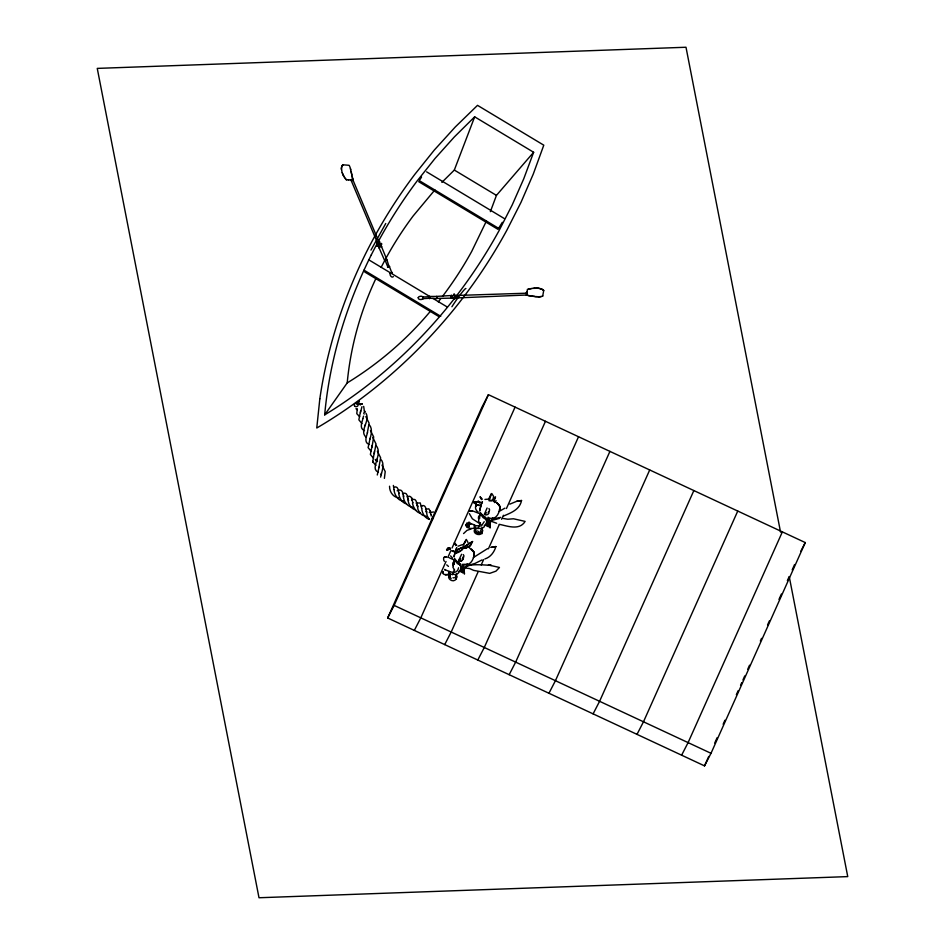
<?xml version="1.0" encoding="UTF-8"?>
<svg xmlns="http://www.w3.org/2000/svg" width="945" height="945" viewBox="0 0 945 945"><rect width="100%" height="100%" fill="white"/><g stroke="black" fill="none" stroke-linecap="round" stroke-linejoin="round"><path stroke-width="1.42" d="M479.54 517.246L479.611 516.62M423.017 298.667L423.088 297.58M429.845 297.923L429.798 297.061M429.337 298.23L436.72 298.561L436.992 296.765M451.249 296.352L451.273 297.179M457.415 297.073L457.25 295.513M464.527 548.254L464.089 547.675L464.503 548.324M479.658 510.666L480.828 505.811A9.686 4.725 16.6 0 1 480.981 505.563L479.706 510.761M341.428 168.304L342.043 172.403M463.286 544.509L466.287 539.654M360.246 405.062L360.305 403.834M360.647 410.791L358.852 419.816L361.947 423.608M364.51 412.162L363.683 406.385M365.998 413.308C370.523 420.986 358.982 430.707 365.928 437.039M365.845 416.615L369.093 423.124L367.321 433.058M369.826 439.472L369.873 438.468M372.176 445.414L370.381 454.462L373.488 458.242M376.783 459.258C376.417 463.605 372.472 469.641 378.248 472.216M377.374 451.237L380.622 457.746L378.851 467.669M381.402 473.102L380.658 477.119M456.47 579.096L456.128 576.852M467.196 563.811L464.255 569.528L458.656 571.654M492.829 517.73L489.888 523.447L484.301 525.574M418.233 297.628C418.635 295.844 423.254 295.631 423.017 297.628M418.233 297.592C417.572 300.108 422.923 300.085 423.006 298.325M429.821 298.195L429.774 297.391M437.015 297.64L436.637 298.36M451.285 295.974L451.521 298.171M457.38 297.451L456.671 295.218M453.966 562.7L454.037 563.952M487.065 521.758L483.887 527.204L481.631 528.538L474.402 528.066L474.177 524.853L470.527 523.435L470.917 524.05L468.992 522.03L468.614 522.868L469.866 524.286L467.397 523.849L467.137 522.845L467.373 524.818C470.22 524.794 468.791 524.983 469.181 524.983M466.759 523.4L466.109 524.617L466.948 525.751L468.826 526.082L468.519 526.708L468.85 525.999M454.58 298.313A713.865 602.071 27.3 0 1 451.001 302.872C415.623 347.004 373.074 385.489 324.667 414.879C329.722 359.171 346.366 304.881 371.279 254.914M324.667 414.879L347.205 382.914C350.607 346.602 360.517 310.929 376.157 277.972M341.417 168.056L341.617 167.171M341.499 167.737L341.393 169.557M467.031 524.416L469.039 525.054M369.66 439.638C370.83 436.684 373.216 428.534 369.093 424.624M362.904 418.729C361.864 422.722 359.183 428.404 364.463 430.684M367.51 432.55C366.565 436.519 363.719 442.154 368.963 444.481M379.039 467.184L377.268 474.992M374.267 453.659L376.004 443.902L372.732 437.37M448.71 572.764L449.052 571.394L449.962 571.949M542.773 295.927L542.737 296.116A13.49 11.824 7.2 0 1 541.556 296.423L541.213 296.576A13.348 11.647 11 0 1 539.89 296.765M542.702 296.033L543.729 290.458A7.206 6.332 3.3 0 0 542.312 289.406L539.382 288.473M448.875 571.843L448.757 574.147L456.364 574.513L458.479 572.977L461.42 567.827M474.508 525.774L474.933 525.184L475.607 525.869M443.004 573.603L444.244 574.489L448.261 574.619C448.261 573.202 449.737 576.533 449.914 573.615M461.42 550.285L463.605 547.037L457.711 549.506A66.859 30.748 62.8 0 1 455.951 552.919C460.782 553.215 469.417 542.335 457.876 549.73A66.859 30.748 62.8 0 0 456.116 553.144M472.181 542.276A66.859 30.748 62.8 0 0 470.421 545.69C464.775 549.801 461.975 547.805 467.74 544.556C483.214 535.472 456.754 549.588 466.464 547.722M429.266 297.12L429.479 296.458L436.838 296.435M429.762 298.077L429.538 298.738M451.344 296.092L451.45 295.395M452.088 297.521L451.887 298.36L451.45 297.746M463.074 556.924L462.53 558.802M527.097 291.403A8.363 6.674 38.9 0 1 526.058 293.422L526.117 293.316A8.363 6.674 38.9 0 0 527.156 291.284L527.263 290.859A8.351 6.769 36.4 0 0 527.381 289.383L528.184 289.158M361.97 406.693L360.447 412.552M369.672 440.476L368.101 447.623L371.22 451.367M481.974 533.736L481.997 531.397M475.193 528.692L475.937 531.952M491.908 493.644L493.692 496.515L492.605 500.448M488.53 511.682L488.163 512.733M443.087 572.824L443.205 572.079M377.587 243.054L350.985 180.022L351.587 179.361L352.627 179.255L379.134 242.428M385.17 260.395L387.97 267.352M362.845 418.434L363.601 416.119M365.337 424.707L364.924 425.699M475.559 527.546L475.264 528.586L474.189 528.385M456.73 547.757L456.187 549.541M482.399 501.819L481.962 503.165M384.379 478.383L385.217 471.602L381.993 465.117M341.558 167.289L341.783 166.627M464.397 543.635L465.519 540.918M460.628 558.649L460.298 559.499M486.273 512.58L485.954 513.383M357.281 408.795L356.773 413.662L359.691 416.721M456.648 547.935L455.986 549.482A11.021 5.375 16.6 0 0 455.773 549.848L455.124 551.726L455.974 550.002M493.881 501.547L495.534 496.869L493.219 500.543M490.372 211.645L496.444 195.379L533.641 152.275L474.673 116.826L454.309 136.978L435.043 158.453L417.005 181.121A691.397 583.124 27.3 0 0 371.279 254.914M533.641 152.275L523.731 178.841L512.178 205.018L499.054 230.639A713.865 602.071 27.3 0 1 457.238 294.864M469.275 524.451L469.228 524.652M429.715 298.266L422.923 298.644M451.403 295.809L451.899 295.631M451.993 298.207L452.029 295.702M457.262 297.604L456.86 298.147M526.849 293.434L527.145 294.982L456.872 297.923M441.858 182.397L454.321 170.065L474.673 116.826M473.953 501.972C476.292 501.937 476.197 504.264 474.201 502.527M466.452 566.303L466.759 565.5M492.085 520.234L492.404 519.431M474.579 525.621L481.407 525.987L484.218 521.699M463.05 559.357L463.948 555.873L463.31 554.609M488.695 513.289L489.593 509.792L488.943 508.528M488.577 499.279L491.317 493.503M341.736 166.745L341.995 166.107A7.206 6.58 47.7 0 1 342.917 164.678L342.87 164.796A7.206 6.58 47.7 0 0 341.948 166.214M452.301 574.808L454.321 569.953M477.934 528.739L480.462 522.668M491.057 547.379L495.901 546.564C494.306 552.022 490.538 557.255 484.891 558.932M509.804 504.157L516.702 501.311L521.545 500.496C519.833 509.52 511.127 512.828 503.72 515.935M443.311 571.501L443.016 572.068M454.321 560.125L452.915 567.248L454.663 570.201M479.954 514.056L478.548 521.179L480.296 524.132M486.415 221.035L471.744 251.346A509.816 429.975 27.3 0 1 442.496 296.387M387.663 617.971L481.926 407.224L488.411 394.667L805.27 542.572L711.006 753.307L704.521 765.875L387.663 617.971L394.136 605.402L488.411 394.667M446.028 561.472L420.808 617.853L414.323 630.409M447.824 557.456L450.836 550.734M452.029 548.053L515.072 407.106M478.205 571.63L451.19 632.04L444.705 644.596M481.218 564.921L483.616 559.546M488.423 548.809L499.232 524.652M501.63 519.278L503.425 515.249M506.437 508.54L545.466 421.293M578.541 436.732L484.277 647.479L477.792 660.035M609.927 451.379L515.651 662.126L509.178 674.683M649.711 469.948L555.436 680.695L548.951 693.252M693.854 490.561L599.591 701.308L593.106 713.865M737.75 511.056L643.486 721.791L637.001 734.359M782.365 531.87L688.09 742.616L681.617 755.185M704.521 765.875L708.726 756.472M714.727 743.053L717.125 737.679M723.138 724.26L724.933 720.232M736.344 694.729L738.139 690.701M740.549 685.338L741.742 682.644M742.947 679.963L744.743 675.935M747.755 669.225L749.55 665.197M760.359 641.041L761.564 638.347M767.564 624.928L769.372 620.9M778.975 599.425L781.373 594.051M787.374 580.632L789.181 576.604M792.182 569.894L794.58 564.519M450.056 549.057L448.556 548.608L447.162 549.588L448.556 547.769L450.292 548.372M492.558 500.543L488.967 500.72L491.152 494.849M350.311 168.399L350.241 167.915A13.348 11.966 40.4 0 0 349.827 166.781L349.674 166.414A13.49 12.214 43.9 0 0 349.13 165.304L342.87 164.796M350.666 169.816L350.465 168.659L351.587 173.809M348.563 179.869L348.032 179.822A8.351 6.65 20.6 0 0 346.354 179.822L346.413 179.704M353.028 180.247C348.929 180.353 353.997 181.381 352.851 179.349M448.497 574.005L448.757 574.784L448.509 573.969M481.501 504.122L480.792 505.658L481.418 503.779A11.021 5.375 16.6 0 1 481.619 503.425L482.434 501.594M502.327 222.311L497.98 229.34L418.718 181.7M800.734 551.36L805.27 542.572M463.015 559.44L460.971 560.987L458.986 561.023M488.612 513.442C488.411 515.521 482.34 515.143 484.88 513.95M458.916 560.893L459.235 560.031M455.395 576.143L456.789 573.544M482.434 527.475L480.332 531.373A1.63 1.158 25.6 0 1 480.107 531.586M370.96 250.094L385.737 223.504M458.573 567.768C457.274 575.517 448.816 571.56 444.882 569.504L445.343 570.142L444.847 569.457M537.256 288.308L538.237 288.225L534.327 288.343M538.166 296.789L539.146 296.695L537.965 296.789M543.729 290.458L543.67 290.576A7.206 6.332 3.3 0 0 542.253 289.513M463.57 533.571L466.936 530.405L471.142 528.928M421.553 177.058L419.273 180.637L498.523 228.277M443.17 572.221L443.099 572.859M474.862 529.212C471.567 533.736 481.43 537.185 482.127 531.87M475.914 529.035L475.477 530.736L476.197 531.964M449.997 574.123L449.395 576.485L451.19 578.541M450.269 575.103L450.103 577.454M482.104 532.259L482.777 530.677L481.808 528.349M455.809 579.568L456.411 577.147M381.308 246.917L380.54 246.361L378.921 247.472L384.875 261.044M391.844 272.845L389.423 266.584M422.604 297.037L429.491 296.695M436.519 296.411L451.793 295.49M453.836 295.312L454.569 296.34L454.132 298.077M454.061 295.312L454.805 297.167L453.907 298.077M477.886 504.665C474.071 504.831 475.217 510.749 478.064 511.871M476.221 505.268L475.63 503.083L476.008 504.323L474.024 502.693M430.778 310.81C407.118 339.208 378.732 363.648 347.205 382.914M494.459 502.586L496.101 500.637M434.865 189.933L413.142 215.98A493.762 416.438 27.3 0 0 381.154 267.364M466.357 524.664L466.7 526.507L468.649 527.369M389.175 266.939L386.954 259.946L385.572 260.088M389.494 266.797L388.785 267.163M391.714 272.975L392.033 272.361L390.368 272.857M393.415 276.684C391.407 278.751 388.714 273.66 390.687 272.751M444.256 557.16L446.524 556.948C443.347 555.967 442.886 559.511 444.386 561.342M474.012 501.748L475.867 502.397L477.709 501.724L479.883 502.894M455.738 578.907L457.132 576.84L456.163 574.43M499.054 511.446L504.937 508.15M473.41 557.526L487.608 548.584M475.937 502.303L476.587 501.913L474.189 501.689M480.627 532.803L479.221 533.157M481.3 532.885L477.579 532.85M450.056 574.631C445.816 577.324 451.71 582.592 455.065 580.159M460.617 550.51L455.951 552.919M480.284 514.458L479.186 515.911L479.694 518.415M454.651 560.539L453.541 561.98L454.061 564.484M453.907 561.684L452.761 563.173L453.293 565.736M458.03 546.222L461.739 544.852L464.113 545.1M352.024 179.928L352.627 179.255M385.3 260.229L386.162 259.875M388.36 266.596L387.544 267.364M482.044 559.924L474.969 563.444L467.362 565.736L466.417 564.602M466.298 547.498L469.275 545.974M448.934 549.151L447.67 549.895L448.899 548.478L450.281 548.951M480.308 515.238L478.442 516.998L478.513 518.876M460.971 560.987L462.294 560.456M436.72 298.407L451.864 298.136M527.074 295.005L526.802 294.308M393.711 487.431C397.68 485.187 398.554 490.136 398.707 492.947M422.273 505.752L421.281 506.095C424.648 503.968 426.408 507.878 426.065 510.713M402.476 493.762C407.071 491.258 407.72 496.692 407.897 499.054M407.011 496.893C412.162 494.129 411.973 500.519 412.847 502.941M411.547 500.011C417.217 497.011 416.308 504.465 417.891 506.792M416.083 503.153L420.241 502.929L421.647 508.221M425.522 509.284L428.829 508.812L430.341 511.399M351.8 180.011L350.985 180.022M466.795 525.916L467.208 527.404L469.889 528.42L474.189 528.397M484.939 499.421L489.746 499.019M528.432 289.194L529.873 288.768L528.964 289.064M491.955 520.376L499.621 518.356M500.602 517.364L492.203 519.242M397.16 490.821C402.027 487.844 403.231 493.16 403.657 496.822M429.278 512.58L433.578 511.989M541.284 296.47L541.154 296.494A13.348 11.647 11 0 1 539.949 296.647L539.489 296.789M529.85 288.875L531.35 288.52M445.497 574.997L448.048 574.548M388.797 266.443L389.6 266.407M391.336 272.479L391.939 272.538M521.545 500.496L516.702 501.311M491.223 547.356L495.901 546.564M530.688 288.721L532.543 288.367M532.744 288.461L533.464 288.284M469.937 511.103L473.256 511.127L478.914 513.395M469.901 511.08L472.157 510.879M534.232 288.343L535.803 288.19M533.393 288.39L534.291 288.237M539.76 296.671L539.075 296.801M485.045 514.127L484.431 514.068L487.112 507.997M459.412 560.196L458.786 560.149L461.609 554.254M492.038 500.035C495.145 501.771 501.689 504.807 499.586 509.757L499.87 507.642C499.444 511.777 497.814 516.773 493.503 518.332L488.978 518.25M432.326 517.765L433.365 517.73M489.545 500.437L491.672 500.661M527.026 293.186L457.12 295.454M390.687 273.388L390.084 273.4M536.228 288.284L537.327 288.201M452.242 550.734L453.411 550.758M538.036 296.671L535.768 296.671M536.925 296.635L535.118 296.624M468.732 526.755L466.924 526.011M538.166 288.343L538.839 288.284M463.333 564.319L467.869 564.401C472.181 562.854 473.799 557.845 474.225 553.711L473.941 555.825L474.343 552.648L469.346 547.722M535.189 296.517L531.456 296.175M485.187 517.73L485.99 519.053M534.74 296.47L528.29 295.549M485.21 517.565L486.616 519.325M348.091 179.704L348.611 179.763A8.363 6.509 18.8 0 1 351.339 180.507M538.804 288.39L540.056 288.497M479.635 505.185L477.686 504.902L479.363 505.646M454.002 551.254L452.041 550.97L453.718 551.715M503.342 518.498L507.772 519.23L513.489 518.77L525.125 521.404C519.431 530.736 507.63 526.046 499.291 524.31M475.051 501.618C477.757 501.429 476.469 504.524 474.933 502.433M449.631 547.734L449.123 548.348L450.47 549.139M530.677 295.927L527.676 295.407M468.661 525.999L466.783 525.101M398.66 497.885C393.014 497.212 389.411 491.624 389.541 486.226M403.302 500.992C397.432 501.11 393.746 492.782 394.183 489.711M412.599 507.205C407.011 506.603 403.196 501.098 403.397 495.688L403.468 496.101M426.313 516.513L422.38 515.096L420.064 513.17L418.044 509.78L417.17 504.913L417.796 506.012M527.735 295.289L526.223 295.029L527.322 295.183M540.434 288.603L542.052 289.264M478.501 533.275L476.67 532.543M474.555 502.409L475.937 502.882M450.222 548.478L448.367 547.828L446.56 549.766L447.245 550.273L448.32 548.856L449.785 549.423M450.056 548.667L448.32 548.053L446.938 549.647L447.41 550.155L448.391 548.773L449.903 549.352M406.61 503.827C401.601 503.39 398.317 495.629 398.92 493.089M415.705 510.005C410.851 508.717 407.921 503.732 408.004 498.889M420.348 513.123C415.268 512.934 411.547 503.047 412.776 502.468M429.621 519.348C424.577 518.651 421.529 511.67 421.836 508.469M480.851 524.357L472.358 518.793L469.358 513.631M449.088 557.715L455.584 560.621M473.965 502.787L475.701 503.496L474.555 503.071M485.836 517.647L483.45 516.631L480.143 512.284M460.191 563.716L457.805 562.712L454.498 558.365M480.615 502.267L478.005 501.074L480.036 502.811M394.136 605.402L711.006 753.307M483.391 516.431L485.541 517.482M482.375 515.521L480.603 514.068M456.742 561.59L454.958 560.137M429.479 296.458L429.739 297.167M422.698 298.939L422.533 298.277M459.613 563.397L456.258 560.881M496.657 523.27L491.223 521.238M454.321 170.065L496.444 195.379M426.608 171.836L504.606 218.732M368.833 259.863L430.483 296.919M432.999 298.431L446.831 306.759M364.014 270.164L440.748 316.303M364.723 271.983L438.941 316.61M357.423 409.835L355.934 408.736M375.992 465.318L372.885 461.999M379.465 241.766L376.996 242.924M431.605 518.911L432.562 519.608M377.291 461.455L376.571 460.735C378.13 455.785 379.855 449.832 376.004 445.39M375.224 459.471L377.504 461.644M446.713 564.862L448.473 566.409M482.482 515.179L481.903 514.553M452.431 557.952L450.6 555.908M483.344 516.407L481.288 513.856M456.695 545.218L454.368 542.808L455.833 545.655M458.986 563.657L460.345 565.122M346.354 179.822L343.862 176.29M370.475 430.495L373.688 436.968L371.976 447.162M485.742 519.348L483.072 517.565L479.883 513.371M345.752 179.137L345.173 178.416M488.128 517.175L489.581 518.97L490.254 522.55L490.089 528.019L489.238 523.211M466.31 539.418L468.047 542.584M429.313 519.431L427.187 515.828L426.455 511.741M454.238 559.44L457.439 563.645C461.207 564.141 461.632 569.28 461.184 572.197L462.164 564.2M470.421 545.69L470.256 545.466A66.859 30.748 62.8 0 0 472.027 542.052M482.34 499.137L480.013 496.739L481.477 499.574M364.475 410.756L365.313 411.973M380.622 459.246C385.406 463.156 381.367 473.185 381.201 474.756M344.134 176.928L343.165 174.99M408.134 499.681L408.606 500.496M343.661 176.148L342.574 173.656M363.624 412.989L364.191 414.087M485.671 519.254L486.84 521.888L486.829 526.117L487.809 518.12M426.585 512.143L426.325 511.54M398.613 492.688L398.979 493.538M342.846 174.518L342.539 173.573M431.215 514.978L431.156 516.053M451.923 295.442L452.053 296.151M381.437 246.444L386.954 259.946M342.232 172.711L342.492 173.679M426.573 511.788L426.419 511.186L426.478 512.178M430.92 514.588L430.318 510.926M394.041 489.628L393.368 485.435M374.409 451.344L372.803 461.739M372.673 461.314L373.015 462.424M351.859 174.683L352.721 179.101M352.178 176.502L352.461 177.814M351.8 174.79L351.186 171.73M433.164 516.442L433.353 517.34M352.662 178.44L352.981 180.365M780.558 532.13L685.999 47.25L97.252 68.394L259.001 897.75L847.748 876.606L789.311 576.993M463.936 565.039L464.444 574.087L463.593 569.292M411.819 497.968L411.937 498.865M488.707 518.521L488.305 526.837L487.998 522.479M463.074 564.59L462.66 572.918L462.353 568.547M455.939 576.793L455.998 577.407M451.911 306.747A15.9 1.288 -55.4 0 1 465.909 288.544M478.631 531.645A1.63 1.158 25.6 0 1 477.65 530.913M454.462 577.655A1.63 1.158 25.6 0 1 452.986 577.714M356.714 403.964A1.961 0.614 -51.1 0 1 358.167 401.507A1.961 0.614 -51.1 0 1 359.265 401.684A1.961 0.614 -51.1 0 1 357.245 404.047M379.441 247.85A1.595 0.602 -22.9 0 1 378.98 247.07A1.595 0.602 -22.9 0 1 381.166 246.184A1.595 0.602 -22.9 0 1 381.248 247.106M378.543 245.7A1.595 0.602 -22.9 0 1 378.083 244.932A1.595 0.602 -22.9 0 1 380.256 244.046A1.595 0.602 -22.9 0 1 380.351 244.968M378.591 245.877A2.516 0.945 -22.9 0 1 377.197 244.885A2.516 0.945 -22.9 0 1 380.882 243.385A2.516 0.945 -22.9 0 1 380.374 245.157M377.48 243.172A1.595 0.602 -22.9 0 1 377.008 242.404A1.595 0.602 -22.9 0 1 379.193 241.518A1.595 0.602 -22.9 0 1 379.276 242.44M378.673 246.078A2.516 0.945 -22.9 0 1 377.279 245.074A2.516 0.945 -22.9 0 1 380.965 243.574A2.516 0.945 -22.9 0 1 380.457 245.357M378.461 245.511A1.595 0.602 -22.9 0 1 378 244.743A1.595 0.602 -22.9 0 1 380.173 243.845A1.595 0.602 -22.9 0 1 380.268 244.779M453.647 295.395A2.516 0.744 87.9 0 1 454.769 294.828A2.516 0.744 87.9 0 1 454.864 298.667A2.516 0.744 87.9 0 1 453.718 297.911M453.435 295.407A2.516 0.744 87.9 0 1 454.545 294.84A2.516 0.744 87.9 0 1 454.639 298.679A2.516 0.744 87.9 0 1 453.494 297.911M440.819 298.585A509.816 429.975 27.3 0 1 438.279 301.845M454.013 556.711L455.384 551.656A9.686 4.725 16.6 0 0 455.195 551.88L454.013 556.64M319.823 398.861L316.764 428.014C369.731 396.994 416.391 355.769 454.947 308.082A741.27 625.177 27.3 0 0 506.91 230.107L520.99 202.372L533.299 173.998L543.788 145.176L477.52 105.344L455.289 126.961L434.31 150.054L414.725 174.471A717.928 605.497 27.3 0 0 365.372 254.193C342.929 299.73 327.112 348.575 319.823 398.861M475.725 506.508L475.867 505.658L475.748 506.402M465.601 566.764L466.074 568.087L469.618 568.547L473.646 570.378L489.711 573.367L495.948 571.158L499.48 567.472L488.411 564.968L491.4 565.393C483.899 565.004 471.59 563.752 466.83 566.327L465.601 566.764M358.498 403.68L362.254 403.952L358.498 403.68M471.531 549.269L474.343 552.648L471.531 549.269M498.499 504.547L496.987 503.047L499.988 506.567L498.499 504.547M466.924 525.727L466.145 524.711L466.924 525.727M466.7 526.507L466.192 525.751L466.712 526.53M376.712 461.184L376.441 460.309L376.712 461.184M408.063 499.362L407.957 498.523L408.063 499.362M355.178 406.456A1.961 1.689 -1.4 0 0 358.131 404.98A1.961 1.689 -1.4 0 0 355.19 403.527A1.961 1.689 -1.4 0 0 355.178 406.456"/></g></svg>
